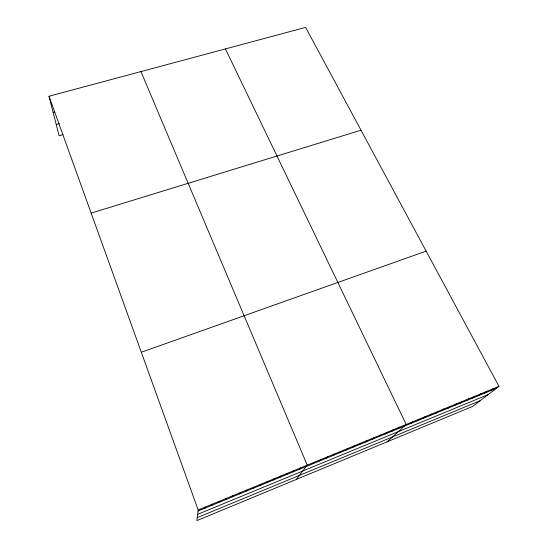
<?xml version="1.0" encoding="UTF-8"?>
<svg xmlns="http://www.w3.org/2000/svg" width="548" height="548" viewBox="0 0 548 548"><rect width="100%" height="100%" fill="white"/><g stroke="black" fill="none" stroke-linecap="round" stroke-linejoin="round"><path stroke-width="0.82" d="M49.012 96.243L198.177 509.962L196.89 520.6L472.65 406.404L498.988 386.354L305.633 27.4L49.012 96.243L59.095 135.753L62.986 134.664M205.034 508.119L205.219 507.071M211.987 505.263L212.234 504.187M218.905 502.42L219.214 501.317M225.797 499.584L226.166 498.461M232.66 496.762L233.085 495.618M239.49 493.954L239.976 492.789M246.292 491.152L246.84 489.967M253.066 488.371L253.669 487.158M259.807 485.597L260.471 484.364M266.52 482.836L267.239 481.582M273.205 480.089L273.986 478.815M279.864 477.349L280.699 476.054M286.494 474.623L287.378 473.308M293.091 471.91L294.036 470.574M299.66 469.204L300.66 467.848M296.338 479.418L307.257 465.136L140.939 71.583M312.949 463.738L314.059 462.341M319.669 460.978L320.833 459.56M326.355 458.231L327.574 456.792M333.013 455.491L334.287 454.032M339.644 452.764L340.966 451.285M346.24 450.052L347.624 448.552M352.809 447.346L354.248 445.832M359.351 444.661L360.837 443.12M365.865 441.983L367.407 440.421M372.352 439.311L373.942 437.736M378.812 436.653L380.456 435.057M385.244 434.009L386.936 432.399M391.649 431.379L393.389 429.742M398.026 428.755L399.814 427.104M387.094 441.839L406.212 424.474L225.434 48.916M410.692 423.542L412.582 421.857M416.987 420.96L418.925 419.247M423.255 418.377L425.241 416.658M429.502 415.809L431.529 414.069M435.715 413.254L437.79 411.5M441.9 410.712L444.031 408.931M448.065 408.178L450.237 406.383M454.203 405.65L456.422 403.842M460.313 403.136L462.581 401.314M466.403 400.636L468.711 398.793M472.465 398.143L474.815 396.279M478.5 395.663L480.897 393.786M484.514 393.19L486.953 391.299M490.494 390.724L492.981 388.82M197.253 517.613L480.096 400.732M198.177 509.962L498.988 386.354M198.047 510.996L496.461 388.279M197.643 514.353L488.179 394.581M141.309 352.234L426.145 251.121M91.153 213.117L361.009 130.205M56.225 124.506L59.41 123.622M53.129 112.361L54.759 111.915"/></g></svg>
